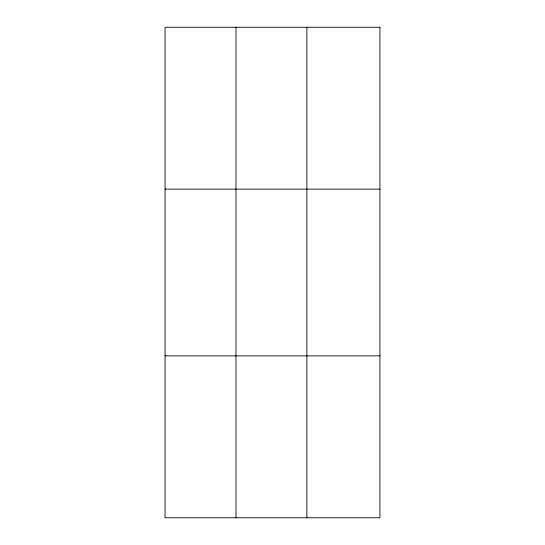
<?xml version="1.0" encoding="UTF-8"?>
<svg xmlns="http://www.w3.org/2000/svg" width="545" height="545" viewBox="0 0 545 545"><rect width="100%" height="100%" fill="white"/><g stroke="black" fill="none" stroke-linecap="round" stroke-linejoin="round"><path stroke-width="0.82" d="M235.971 27.25L235.971 517.75M306.883 27.25L306.883 517.75M165.053 189.115L379.947 189.115M165.053 355.885L379.947 355.885M379.947 27.25L379.947 517.75L165.053 517.75L165.053 27.25L379.947 27.25"/></g></svg>
